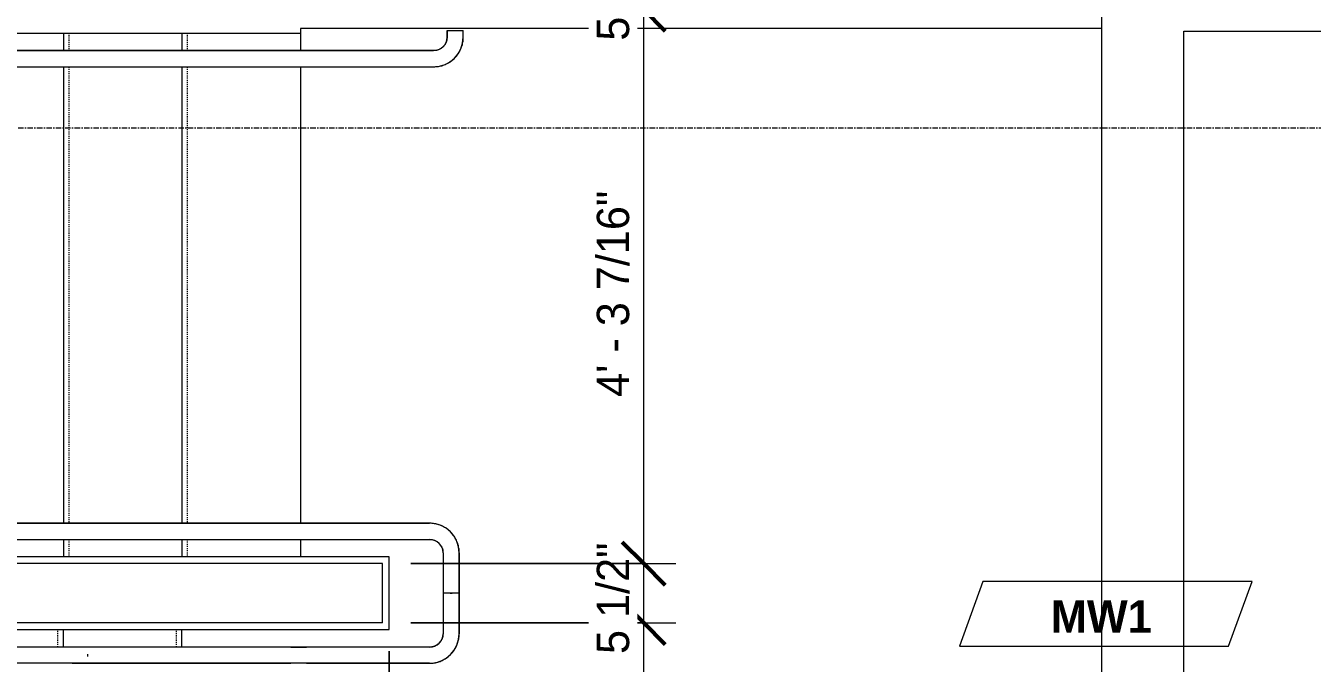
# Model space of a CAD drawing. Header units: inches. Extents: x -4058 to -1781, y 9814 to 12264.
# Drawn here: x -3686.8 to -3567.4, y 11485.5 to 11544.7 of the extents above; entities that cross this region are included whole.
import ezdxf

# ---------------------------------------------------------------- set-up
doc = ezdxf.new("R2010")
doc.units = ezdxf.units.IN
doc.header["$MEASUREMENT"] = 0
doc.linetypes.add('Grid Line 1_2_', pattern=[0.875, 0.5, -0.125, 0.125, -0.125])
doc.linetypes.add('Overhead 1_16_', pattern=[0.101562, 0.0625, -0.039062])
for name, color, linetype, lineweight in [('0-1', 7, 'Continuous', 5), ('0-3', 8, 'Continuous', 9), ('A-ANNO-DIMS', 211, 'Continuous', 9), ('A-ANNO-DIMS-32', 211, 'Continuous', 9), ('A-FLOR-1', 7, 'Continuous', 9), ('A-FLOR-HRAL-1', 7, 'Continuous', 9), ('A-WALL-1', 7, 'Continuous', 9), ('A-WALL-IDEN', 211, 'Continuous', 9), ('I-WALL-3', 7, 'Continuous', 9), ('S-FNDN-1', 7, 'Continuous', 9), ('S-GRID-1', 1, 'Grid Line 1_2_', 9), ('S-STRS-1', 7, 'Continuous', 9), ('S-STRS-2', 7, 'Overhead 1_16_', 9)]:
    doc.layers.add(name, color=color, linetype=linetype, lineweight=lineweight)
doc.styles.add('Century Gothic', font='ufonts.com_century-gothic.ttf', dxfattribs={"height": 3})
doc.styles.add('Century Gothic_B', font='GOTHICB.TTF', dxfattribs={"height": 3})
doc.dimstyles.new('THE_DIMENSION_STRING_4', dxfattribs={"dimscale": 12, "dimtxt": 3.132505, "dimasz": 0.333333, "dimexe": 0.25, "dimexo": 0.166667, "dimgap": 0.041667, "dimtad": 1, "dimdec": 4, "dimrnd": 0.0625, "dimzin": 3, "dimdsep": 46, "dimlunit": 4, "dimtxsty": 'Century Gothic', "dimblk1": 'OBLIQUE', "dimblk2": 'OBLIQUE', "dimsah": 1, "dimcen": 0.09, "dimdle": 0.25, "dimazin": 0, "dimtfac": 1, "dimtdec": 4, "dimtix": 1, "dimtmove": 0, "dimatfit": 3, "dimfxl": 1, "dimtvp": 1, "dimtfill": 1, "dimfrac": 2, "dimtolj": 1, "dimtzin": 0, "dimarcsym": 2})

# ---------------------------------------------------------------- blocks, each defined once
blk = doc.blocks.new('Top Rail Type - Top Rail_Internal_-2687276-UNIT PLANS - 2ND FLOOR')
at = {"layer": 'A-FLOR-HRAL-1'}
for p, q in [((-3661.41, 11498.5), (-3759.93, 11498.5)), ((-3649.32, 11498.5), (-3660.76, 11498.5)), ((-3759.93, 11497), (-3661.41, 11497)), ((-3660.76, 11497), (-3649.32, 11497)), ((-3648.07, 11495.75), (-3648.07, 11492)), ((-3646.57, 11492), (-3646.57, 11495.75)), ((-3647.23, 11492), (-3647.42, 11492))]:
    blk.add_line(p, q, dxfattribs=at)
at = {"layer": 'A-FLOR-HRAL-1', "flags": 128}
for points in [[(-3660.76, 11498.5), (-3660.81, 11498.5), (-3660.86, 11498.5), (-3660.91, 11498.5), (-3660.96, 11498.5), (-3661.01, 11498.5), (-3661.06, 11498.5), (-3661.1, 11498.5), (-3661.15, 11498.5), (-3661.2, 11498.5), (-3661.25, 11498.5), (-3661.29, 11498.5), (-3661.34, 11498.5), (-3661.38, 11498.5), (-3661.41, 11498.5)], [(-3646.57, 11495.75), (-3646.58, 11495.86), (-3646.58, 11495.97), (-3646.59, 11496.08), (-3646.61, 11496.19), (-3646.63, 11496.3), (-3646.65, 11496.41), (-3646.68, 11496.51), (-3646.71, 11496.62), (-3646.75, 11496.72), (-3646.79, 11496.82), (-3646.84, 11496.92), (-3646.88, 11497.02), (-3646.94, 11497.12), (-3646.99, 11497.21), (-3647.05, 11497.3), (-3647.12, 11497.39), (-3647.19, 11497.48), (-3647.26, 11497.57), (-3647.33, 11497.65), (-3647.41, 11497.72), (-3647.49, 11497.8), (-3647.57, 11497.87), (-3647.66, 11497.94), (-3647.75, 11498), (-3647.84, 11498.07), (-3647.93, 11498.12), (-3648.03, 11498.18), (-3648.13, 11498.23), (-3648.23, 11498.27), (-3648.33, 11498.32), (-3648.43, 11498.35), (-3648.54, 11498.39), (-3648.64, 11498.42), (-3648.75, 11498.44), (-3648.86, 11498.46), (-3648.97, 11498.48), (-3649.07, 11498.49), (-3649.18, 11498.5), (-3649.29, 11498.5), (-3649.32, 11498.5)], [(-3661.41, 11497), (-3661.37, 11497), (-3661.33, 11497), (-3661.28, 11497), (-3661.23, 11497), (-3661.19, 11497), (-3661.14, 11497), (-3661.09, 11497), (-3661.04, 11497), (-3661, 11497), (-3660.95, 11497), (-3660.9, 11497), (-3660.85, 11497), (-3660.8, 11497), (-3660.76, 11497)], [(-3649.32, 11497), (-3649.27, 11497), (-3649.22, 11497), (-3649.17, 11496.99), (-3649.12, 11496.99), (-3649.08, 11496.98), (-3649.03, 11496.97), (-3648.98, 11496.95), (-3648.93, 11496.94), (-3648.88, 11496.92), (-3648.84, 11496.9), (-3648.79, 11496.88), (-3648.75, 11496.86), (-3648.7, 11496.84), (-3648.66, 11496.81), (-3648.62, 11496.78), (-3648.58, 11496.75), (-3648.54, 11496.72), (-3648.5, 11496.69), (-3648.46, 11496.66), (-3648.43, 11496.62), (-3648.39, 11496.59), (-3648.36, 11496.55), (-3648.33, 11496.51), (-3648.3, 11496.47), (-3648.27, 11496.43), (-3648.25, 11496.38), (-3648.22, 11496.34), (-3648.2, 11496.3), (-3648.18, 11496.25), (-3648.16, 11496.2), (-3648.14, 11496.16), (-3648.13, 11496.11), (-3648.11, 11496.06), (-3648.1, 11496.01), (-3648.09, 11495.96), (-3648.08, 11495.91), (-3648.08, 11495.87), (-3648.08, 11495.82), (-3648.07, 11495.77), (-3648.07, 11495.75)]]:
    blk.add_lwpolyline(points, dxfattribs=at)
blk = doc.blocks.new('Top Rail Type - Top Rail_Internal_-V3-UNIT PLANS - 2ND FLOOR')
at = {"layer": 'A-FLOR-HRAL-1'}
for p, q in [((-3771.32, 11498.5), (-3661.81, 11498.5)), ((-3661.81, 11498.5), (-3660.76, 11498.5)), ((-3660.76, 11498.5), (-3649.32, 11498.5)), ((-3771.32, 11497), (-3661.81, 11497)), ((-3661.81, 11497), (-3660.76, 11497)), ((-3660.76, 11497), (-3649.32, 11497)), ((-3648.07, 11495.75), (-3648.07, 11492)), ((-3646.57, 11495.75), (-3646.57, 11492)), ((-3646.57, 11492), (-3648.07, 11492))]:
    blk.add_line(p, q, dxfattribs=at)
for radius in [2.75, 1.25]:
    blk.add_arc((-3649.32, 11495.75), radius, 0, 90, dxfattribs=at)
blk = doc.blocks.new('Top Rail Type - Top Rail_Internal_-2687278-UNIT PLANS - 2ND FLOOR')
at = {"layer": 'A-FLOR-HRAL-1'}
for p, q in [((-3648.07, 11492), (-3648.07, 11488.25)), ((-3647.42, 11492), (-3647.23, 11492)), ((-3646.57, 11488.25), (-3646.57, 11492)), ((-3662.19, 11487), (-3682.49, 11487)), ((-3649.32, 11487), (-3660.76, 11487)), ((-3682.49, 11485.5), (-3662.19, 11485.5)), ((-3660.76, 11485.5), (-3649.32, 11485.5))]:
    blk.add_line(p, q, dxfattribs=at)
at = {"layer": 'A-FLOR-HRAL-1', "flags": 128}
for points in [[(-3649.32, 11485.5), (-3649.21, 11485.5), (-3649.1, 11485.51), (-3648.99, 11485.52), (-3648.89, 11485.54), (-3648.78, 11485.56), (-3648.67, 11485.58), (-3648.56, 11485.61), (-3648.46, 11485.64), (-3648.35, 11485.68), (-3648.25, 11485.72), (-3648.15, 11485.76), (-3648.05, 11485.81), (-3647.96, 11485.87), (-3647.86, 11485.92), (-3647.77, 11485.98), (-3647.68, 11486.05), (-3647.59, 11486.11), (-3647.51, 11486.18), (-3647.43, 11486.26), (-3647.35, 11486.34), (-3647.28, 11486.42), (-3647.2, 11486.5), (-3647.14, 11486.59), (-3647.07, 11486.67), (-3647.01, 11486.77), (-3646.95, 11486.86), (-3646.9, 11486.96), (-3646.85, 11487.05), (-3646.8, 11487.15), (-3646.76, 11487.26), (-3646.72, 11487.36), (-3646.69, 11487.46), (-3646.66, 11487.57), (-3646.63, 11487.68), (-3646.61, 11487.78), (-3646.6, 11487.89), (-3646.59, 11488), (-3646.58, 11488.11), (-3646.57, 11488.22), (-3646.57, 11488.25)], [(-3648.07, 11488.25), (-3648.07, 11488.2), (-3648.08, 11488.15), (-3648.08, 11488.1), (-3648.09, 11488.05), (-3648.1, 11488), (-3648.11, 11487.95), (-3648.12, 11487.91), (-3648.14, 11487.86), (-3648.15, 11487.81), (-3648.17, 11487.77), (-3648.19, 11487.72), (-3648.21, 11487.67), (-3648.24, 11487.63), (-3648.26, 11487.59), (-3648.29, 11487.55), (-3648.32, 11487.51), (-3648.35, 11487.47), (-3648.38, 11487.43), (-3648.42, 11487.39), (-3648.45, 11487.36), (-3648.49, 11487.32), (-3648.53, 11487.29), (-3648.57, 11487.26), (-3648.61, 11487.23), (-3648.65, 11487.2), (-3648.69, 11487.17), (-3648.73, 11487.15), (-3648.78, 11487.13), (-3648.82, 11487.11), (-3648.87, 11487.09), (-3648.92, 11487.07), (-3648.97, 11487.05), (-3649.01, 11487.04), (-3649.06, 11487.03), (-3649.11, 11487.02), (-3649.16, 11487.01), (-3649.21, 11487.01), (-3649.26, 11487), (-3649.31, 11487), (-3649.32, 11487)], [(-3681.06, 11486.14), (-3681.05, 11486.17), (-3681.05, 11486.33), (-3681.06, 11486.36)], [(-3662.19, 11487), (-3662.1, 11487), (-3662, 11487), (-3661.9, 11487), (-3661.8, 11487), (-3661.7, 11487), (-3661.59, 11487), (-3661.49, 11487), (-3661.38, 11487), (-3661.27, 11487), (-3661.16, 11487), (-3661.06, 11487), (-3660.95, 11487), (-3660.84, 11487), (-3660.76, 11487)], [(-3660.76, 11485.5), (-3660.87, 11485.5), (-3660.98, 11485.5), (-3661.09, 11485.5), (-3661.2, 11485.5), (-3661.31, 11485.5), (-3661.42, 11485.5), (-3661.52, 11485.5), (-3661.63, 11485.5), (-3661.73, 11485.5), (-3661.83, 11485.5), (-3661.93, 11485.5), (-3662.03, 11485.5), (-3662.13, 11485.5), (-3662.19, 11485.5)]]:
    blk.add_lwpolyline(points, dxfattribs=at)
blk = doc.blocks.new('Top Rail Type - Top Rail_Internal_-V8-UNIT PLANS - 2ND FLOOR')
at = {"layer": 'A-FLOR-HRAL-1'}
for p, q in [((-3646.57, 11492), (-3648.07, 11492)), ((-3648.07, 11492), (-3648.07, 11488.25)), ((-3646.57, 11492), (-3646.57, 11488.25)), ((-3748.9, 11487), (-3748.2, 11485.5)), ((-3661.8, 11487), (-3748.9, 11487)), ((-3660.76, 11487), (-3661.8, 11487)), ((-3649.32, 11487), (-3660.76, 11487)), ((-3661.8, 11485.5), (-3748.2, 11485.5)), ((-3660.76, 11485.5), (-3661.8, 11485.5)), ((-3649.32, 11485.5), (-3660.76, 11485.5))]:
    blk.add_line(p, q, dxfattribs=at)
for radius in [1.25, 2.75]:
    blk.add_arc((-3649.32, 11488.25), radius, 270, 0, dxfattribs=at)
blk = doc.blocks.new('Top Rail Type - Top Rail_Internal_-2658768-UNIT PLANS - 2ND FLOOR')
at = {"layer": 'A-FLOR-HRAL-1'}
for p, q in [((-3647.7, 11544.25), (-3647.7, 11543.63)), ((-3647.04, 11544.25), (-3646.86, 11544.25)), ((-3646.2, 11543.63), (-3646.2, 11544.25)), ((-3661.41, 11542.38), (-3770.45, 11542.38)), ((-3648.95, 11542.38), (-3660.76, 11542.38)), ((-3770.45, 11540.88), (-3661.41, 11540.88)), ((-3660.76, 11540.88), (-3648.95, 11540.88))]:
    blk.add_line(p, q, dxfattribs=at)
at = {"layer": 'A-FLOR-HRAL-1', "flags": 128}
for points in [[(-3648.95, 11540.88), (-3648.84, 11540.88), (-3648.73, 11540.89), (-3648.62, 11540.9), (-3648.51, 11540.91), (-3648.4, 11540.93), (-3648.3, 11540.96), (-3648.19, 11540.98), (-3648.08, 11541.02), (-3647.98, 11541.05), (-3647.88, 11541.09), (-3647.78, 11541.14), (-3647.68, 11541.19), (-3647.58, 11541.24), (-3647.49, 11541.3), (-3647.4, 11541.36), (-3647.31, 11541.42), (-3647.22, 11541.49), (-3647.14, 11541.56), (-3647.05, 11541.63), (-3646.98, 11541.71), (-3646.9, 11541.79), (-3646.83, 11541.87), (-3646.76, 11541.96), (-3646.7, 11542.05), (-3646.63, 11542.14), (-3646.58, 11542.23), (-3646.52, 11542.33), (-3646.47, 11542.43), (-3646.43, 11542.53), (-3646.39, 11542.63), (-3646.35, 11542.73), (-3646.31, 11542.84), (-3646.28, 11542.94), (-3646.26, 11543.05), (-3646.24, 11543.16), (-3646.22, 11543.27), (-3646.21, 11543.38), (-3646.2, 11543.49), (-3646.2, 11543.6), (-3646.2, 11543.63)], [(-3647.7, 11543.63), (-3647.7, 11543.58), (-3647.7, 11543.53), (-3647.71, 11543.48), (-3647.71, 11543.43), (-3647.72, 11543.38), (-3647.73, 11543.33), (-3647.75, 11543.28), (-3647.76, 11543.23), (-3647.78, 11543.19), (-3647.8, 11543.14), (-3647.82, 11543.09), (-3647.84, 11543.05), (-3647.86, 11543.01), (-3647.89, 11542.96), (-3647.92, 11542.92), (-3647.95, 11542.88), (-3647.98, 11542.84), (-3648.01, 11542.8), (-3648.04, 11542.77), (-3648.08, 11542.73), (-3648.11, 11542.7), (-3648.15, 11542.66), (-3648.19, 11542.63), (-3648.23, 11542.6), (-3648.27, 11542.58), (-3648.32, 11542.55), (-3648.36, 11542.52), (-3648.4, 11542.5), (-3648.45, 11542.48), (-3648.5, 11542.46), (-3648.54, 11542.44), (-3648.59, 11542.43), (-3648.64, 11542.42), (-3648.69, 11542.4), (-3648.74, 11542.4), (-3648.79, 11542.39), (-3648.84, 11542.38), (-3648.89, 11542.38), (-3648.94, 11542.38), (-3648.95, 11542.38)], [(-3660.76, 11542.38), (-3660.81, 11542.38), (-3660.86, 11542.38), (-3660.91, 11542.38), (-3660.96, 11542.38), (-3661.01, 11542.38), (-3661.06, 11542.38), (-3661.1, 11542.38), (-3661.15, 11542.38), (-3661.2, 11542.38), (-3661.25, 11542.38), (-3661.29, 11542.38), (-3661.34, 11542.38), (-3661.38, 11542.38), (-3661.41, 11542.38)], [(-3661.41, 11540.88), (-3661.37, 11540.88), (-3661.33, 11540.88), (-3661.28, 11540.88), (-3661.23, 11540.88), (-3661.19, 11540.88), (-3661.14, 11540.88), (-3661.09, 11540.88), (-3661.04, 11540.88), (-3661, 11540.88), (-3660.95, 11540.88), (-3660.9, 11540.88), (-3660.85, 11540.88), (-3660.8, 11540.88), (-3660.76, 11540.88)]]:
    blk.add_lwpolyline(points, dxfattribs=at)
blk = doc.blocks.new('Top Rail Type - Top Rail_Internal_-V12-UNIT PLANS - 2ND FLOOR')
at = {"layer": 'A-FLOR-HRAL-1'}
for p, q in [((-3647.7, 11544.25), (-3646.2, 11544.25)), ((-3647.7, 11543.63), (-3647.7, 11544.25)), ((-3646.2, 11543.63), (-3646.2, 11544.25)), ((-3770.84, 11542.38), (-3661.81, 11542.38)), ((-3661.81, 11542.38), (-3660.76, 11542.38)), ((-3660.76, 11542.38), (-3648.95, 11542.38)), ((-3770.84, 11540.88), (-3661.81, 11540.88)), ((-3661.81, 11540.88), (-3660.76, 11540.88)), ((-3660.76, 11540.88), (-3648.95, 11540.88))]:
    blk.add_line(p, q, dxfattribs=at)
for radius in [2.75, 1.25]:
    blk.add_arc((-3648.95, 11543.63), radius, 270, 360, dxfattribs=at)
blk = doc.blocks.new('CTR - 1st Phase -Stairs _ Elevators_rvt-1-UNIT PLANS - 2ND FLOOR')
at = {"layer": 'A-FLOR-1'}
for p, q in [((-3586.95, 11544.44), (-3661.32, 11544.44)), ((-3661.32, 11544.44), (-3661.32, 11542.38)), ((-3661.32, 11540.88), (-3661.32, 11498.5)), ((-3661.32, 11497), (-3661.32, 11495.38))]:
    blk.add_line(p, q, dxfattribs=at)
at = {"layer": 'A-WALL-1'}
for p, q in [((-3653.7, 11494.75), (-3770.7, 11494.75)), ((-3653.7, 11489.25), (-3653.7, 11494.75)), ((-3653.7, 11489.25), (-3770.7, 11489.25))]:
    blk.add_line(p, q, dxfattribs=at)
at = {"layer": 'I-WALL-3'}
for p, q in [((-3653.07, 11495.38), (-3771.32, 11495.38)), ((-3653.07, 11494.75), (-3653.07, 11495.38)), ((-3653.07, 11489.25), (-3653.07, 11494.75)), ((-3749.32, 11488.63), (-3653.07, 11488.63)), ((-3653.07, 11488.63), (-3653.07, 11489.25))]:
    blk.add_line(p, q, dxfattribs=at)
at = {"layer": 'S-STRS-1'}
for p, q in [((-3694.32, 11544), (-3683.32, 11544)), ((-3683.32, 11544), (-3672.32, 11544)), ((-3683.32, 11544), (-3683.32, 11542.38)), ((-3672.32, 11544), (-3661.32, 11544)), ((-3672.32, 11544), (-3672.32, 11542.38)), ((-3661.32, 11544), (-3661.32, 11542.38)), ((-3683.32, 11540.88), (-3683.32, 11498.5)), ((-3672.32, 11540.88), (-3672.32, 11498.5)), ((-3661.32, 11540.88), (-3661.32, 11498.5)), ((-3683.32, 11497), (-3683.32, 11495.38)), ((-3672.32, 11497), (-3672.32, 11495.38)), ((-3661.32, 11497), (-3661.32, 11495.38)), ((-3683.32, 11487), (-3683.32, 11488.63)), ((-3672.32, 11487), (-3672.32, 11488.63))]:
    blk.add_line(p, q, dxfattribs=at)
at = {"layer": 'S-STRS-2'}
for p, q in [((-3682.82, 11544), (-3682.82, 11542.38)), ((-3671.82, 11544), (-3671.82, 11542.38)), ((-3682.82, 11540.88), (-3682.82, 11498.5)), ((-3671.82, 11540.88), (-3671.82, 11498.5)), ((-3682.82, 11497), (-3682.82, 11495.38)), ((-3671.82, 11497), (-3671.82, 11495.38)), ((-3683.82, 11487), (-3683.82, 11488.63)), ((-3672.82, 11487), (-3672.82, 11488.63))]:
    blk.add_line(p, q, dxfattribs=at)
at = {"layer": '0-3'}
for name in ['Top Rail Type - Top Rail_Internal_-2658768-UNIT PLANS - 2ND FLOOR', 'Top Rail Type - Top Rail_Internal_-V12-UNIT PLANS - 2ND FLOOR', 'Top Rail Type - Top Rail_Internal_-2687276-UNIT PLANS - 2ND FLOOR', 'Top Rail Type - Top Rail_Internal_-V3-UNIT PLANS - 2ND FLOOR', 'Top Rail Type - Top Rail_Internal_-V8-UNIT PLANS - 2ND FLOOR', 'Top Rail Type - Top Rail_Internal_-2687278-UNIT PLANS - 2ND FLOOR']:
    blk.add_blockref(name, (0, 0), dxfattribs=at)
blk = doc.blocks.new('CTR - 1st Phase - Structure_rvt-1-UNIT PLANS - 2ND FLOOR')
at = {"layer": 'A-WALL-1'}
for p, q in [((-3495.32, 11551.81), (-3586.95, 11551.81)), ((-3586.95, 11551.81), (-3586.95, 11544.19)), ((-3586.95, 11544.19), (-3586.95, 11432.19)), ((-3579.32, 11439.81), (-3579.32, 11544.19)), ((-3579.32, 11544.19), (-3495.32, 11544.19)), ((-3495.32, 11439.81), (-3579.32, 11439.81)), ((-3586.95, 11432.19), (-3579.32, 11432.19)), ((-3579.32, 11432.19), (-3495.32, 11432.19))]:
    blk.add_line(p, q, dxfattribs=at)
at = {"layer": 'S-FNDN-1'}
for p, q in [((-3485.7, 11551.81), (-3495.32, 11551.81)), ((-3485.7, 11497.81), (-3485.7, 11551.81)), ((-3495.32, 11544.19), (-3495.32, 11497.81)), ((-3495.32, 11497.81), (-3485.7, 11497.81)), ((-3485.7, 11439.81), (-3495.32, 11439.81)), ((-3485.7, 11432.19), (-3485.7, 11439.81)), ((-3495.32, 11432.19), (-3485.7, 11432.19))]:
    blk.add_line(p, q, dxfattribs=at)
blk = doc.blocks.new('Wall Tag - Arch Wall-3956453-UNIT PLANS - 2ND FLOOR')
at = {"layer": 'A-WALL-IDEN'}
for p, q in [((-0.3561, 0.0937), (-0.4244, -0.0937)), ((0.4244, 0.0937), (-0.3561, 0.0937)), ((0.3561, -0.0937), (0.4244, 0.0937)), ((-0.4244, -0.0937), (0.3561, -0.0937))]:
    blk.add_line(p, q, dxfattribs=at)
blk = doc.blocks.new('DIMBLOCK967-UNIT PLANS - 2ND FLOOR')
at = {"layer": 'A-ANNO-DIMS-32'}
for p, q in [((-3771.32, 11486.63), (-3771.32, 11476.13)), ((-3771.32, 11479.13), (-3771.32, 11486.63)), ((-3653.07, 11486.63), (-3653.07, 11476.13)), ((-3653.07, 11479.13), (-3653.07, 11486.63)), ((-3771.32, 11479.13), (-3653.07, 11479.13))]:
    blk.add_line(p, q, dxfattribs=at)
at = {"layer": 'A-ANNO-DIMS-32', "lineweight": 50}
for p, q in [((-3771.32, 11479.13), (-3769.32, 11481.13)), ((-3653.07, 11479.13), (-3651.07, 11481.13)), ((-3771.32, 11479.13), (-3773.32, 11477.13)), ((-3653.07, 11479.13), (-3655.07, 11477.13))]:
    blk.add_line(p, q, dxfattribs=at)
at = {"layer": 'A-ANNO-DIMS-32', "color": 0, "insert": (-3722.44, 11483.48), "char_height": 3, "width": 24.5827, "attachment_point": 1, "line_spacing_factor": 0.984502, "style": 'Century Gothic', "bg_fill": 3, "box_fill_scale": 1.25, "bg_fill_color": 256, "bg_fill_true_color": 13158600, "bg_fill_transparency": 0}
blk.add_mtext('9\' - 10 1/4"', dxfattribs=at)
blk = doc.blocks.new('_Oblique')
at = {"color": 0, "linetype": 'ByBlock', "lineweight": -2}
blk.add_line((-0.5, -0.5), (0.5, 0.5), dxfattribs=at)
blk = doc.blocks.new('DIMBLOCK968-UNIT PLANS - 2ND FLOOR')
at = {"layer": 'A-ANNO-DIMS-32'}
for p, q in [((-3653.07, 11486.63), (-3653.07, 11476.13)), ((-3653.07, 11479.13), (-3653.07, 11486.63)), ((-3586.95, 11479.96), (-3586.95, 11476.13)), ((-3586.95, 11479.13), (-3586.95, 11479.96)), ((-3653.07, 11479.13), (-3586.95, 11479.13))]:
    blk.add_line(p, q, dxfattribs=at)
at = {"layer": 'A-ANNO-DIMS-32', "lineweight": 50}
for p, q in [((-3653.07, 11479.13), (-3651.07, 11481.13)), ((-3586.95, 11479.13), (-3584.95, 11481.13)), ((-3653.07, 11479.13), (-3655.07, 11477.13)), ((-3586.95, 11479.13), (-3588.95, 11477.13))]:
    blk.add_line(p, q, dxfattribs=at)
at = {"layer": 'A-ANNO-DIMS-32', "color": 0, "insert": (-3629.09, 11483.48), "char_height": 3, "width": 21.7784, "attachment_point": 1, "line_spacing_factor": 0.984502, "style": 'Century Gothic', "bg_fill": 3, "box_fill_scale": 1.25, "bg_fill_color": 256, "bg_fill_true_color": 13158600, "bg_fill_transparency": 0}
blk.add_mtext('5\' - 6 1/8"', dxfattribs=at)
blk = doc.blocks.new('DIMBLOCK977-UNIT PLANS - 2ND FLOOR')
at = {"layer": 'A-ANNO-DIMS-32', "lineweight": 50}
for p, q in [((-3629.45, 11489.25), (-3631.45, 11491.25)), ((-3629.45, 11489.25), (-3627.45, 11487.25)), ((-3629.45, 11437.81), (-3631.45, 11439.81)), ((-3629.45, 11437.81), (-3627.45, 11435.81))]:
    blk.add_line(p, q, dxfattribs=at)
at = {"layer": 'A-ANNO-DIMS-32'}
for p, q in [((-3651.07, 11489.25), (-3626.45, 11489.25)), ((-3629.45, 11489.25), (-3651.07, 11489.25)), ((-3629.45, 11437.81), (-3629.45, 11489.25)), ((-3630.28, 11437.81), (-3626.45, 11437.81)), ((-3629.45, 11437.81), (-3630.28, 11437.81))]:
    blk.add_line(p, q, dxfattribs=at)
at = {"layer": 'A-ANNO-DIMS-32', "color": 0, "insert": (-3633.8, 11453.29), "char_height": 3, "width": 24.5827, "attachment_point": 1, "rotation": 90, "line_spacing_factor": 0.984502, "style": 'Century Gothic', "bg_fill": 3, "box_fill_scale": 1.25, "bg_fill_color": 256, "bg_fill_true_color": 13158600, "bg_fill_transparency": 0}
blk.add_mtext('4\' - 3 7/16"', dxfattribs=at)
blk = doc.blocks.new('DIMBLOCK978-UNIT PLANS - 2ND FLOOR')
at = {"layer": 'A-ANNO-DIMS-32', "lineweight": 50}
for p, q in [((-3629.45, 11494.75), (-3631.45, 11496.75)), ((-3629.45, 11494.75), (-3627.45, 11492.75)), ((-3629.45, 11489.25), (-3631.45, 11491.25)), ((-3629.45, 11489.25), (-3627.45, 11487.25))]:
    blk.add_line(p, q, dxfattribs=at)
at = {"layer": 'A-ANNO-DIMS-32'}
for p, q in [((-3651.07, 11494.75), (-3626.45, 11494.75)), ((-3629.45, 11494.75), (-3651.07, 11494.75)), ((-3629.45, 11489.25), (-3629.45, 11494.75)), ((-3651.07, 11489.25), (-3626.45, 11489.25)), ((-3629.45, 11489.25), (-3651.07, 11489.25))]:
    blk.add_line(p, q, dxfattribs=at)
at = {"layer": 'A-ANNO-DIMS-32', "color": 0, "insert": (-3633.8, 11486.36), "char_height": 3, "width": 13.5444, "attachment_point": 1, "rotation": 90, "line_spacing_factor": 0.984502, "style": 'Century Gothic', "bg_fill": 3, "box_fill_scale": 1.25, "bg_fill_color": 256, "bg_fill_true_color": 13158600, "bg_fill_transparency": 0}
blk.add_mtext('5 1/2"', dxfattribs=at)
blk = doc.blocks.new('DIMBLOCK979-UNIT PLANS - 2ND FLOOR')
at = {"layer": 'A-ANNO-DIMS-32', "lineweight": 50}
for p, q in [((-3629.45, 11546.19), (-3631.45, 11548.19)), ((-3629.45, 11546.19), (-3627.45, 11544.19)), ((-3629.45, 11494.75), (-3631.45, 11496.75)), ((-3629.45, 11494.75), (-3627.45, 11492.75))]:
    blk.add_line(p, q, dxfattribs=at)
at = {"layer": 'A-ANNO-DIMS-32'}
for p, q in [((-3630.28, 11546.19), (-3626.45, 11546.19)), ((-3629.45, 11546.19), (-3630.28, 11546.19)), ((-3629.45, 11494.75), (-3629.45, 11546.19)), ((-3651.07, 11494.75), (-3626.45, 11494.75)), ((-3629.45, 11494.75), (-3651.07, 11494.75))]:
    blk.add_line(p, q, dxfattribs=at)
at = {"layer": 'A-ANNO-DIMS-32', "color": 0, "insert": (-3633.8, 11510.23), "char_height": 3, "width": 24.5827, "attachment_point": 1, "rotation": 90, "line_spacing_factor": 0.984502, "style": 'Century Gothic', "bg_fill": 3, "box_fill_scale": 1.25, "bg_fill_color": 256, "bg_fill_true_color": 13158600, "bg_fill_transparency": 0}
blk.add_mtext('4\' - 3 7/16"', dxfattribs=at)
blk = doc.blocks.new('DIMBLOCK980-UNIT PLANS - 2ND FLOOR')
at = {"layer": 'A-ANNO-DIMS-32'}
for p, q in [((-3629.45, 11546.19), (-3629.45, 11554.69)), ((-3630.28, 11551.69), (-3626.45, 11551.69)), ((-3629.45, 11551.69), (-3630.28, 11551.69)), ((-3630.28, 11546.19), (-3626.45, 11546.19)), ((-3629.45, 11546.19), (-3630.28, 11546.19))]:
    blk.add_line(p, q, dxfattribs=at)
at = {"layer": 'A-ANNO-DIMS-32', "lineweight": 50}
for p, q in [((-3629.45, 11551.69), (-3631.45, 11553.69)), ((-3629.45, 11551.69), (-3627.45, 11549.69)), ((-3629.45, 11546.19), (-3631.45, 11548.19)), ((-3629.45, 11546.19), (-3627.45, 11544.19))]:
    blk.add_line(p, q, dxfattribs=at)
at = {"layer": 'A-ANNO-DIMS-32', "color": 0, "insert": (-3633.8, 11543.3), "char_height": 3, "width": 13.5444, "attachment_point": 1, "rotation": 90, "line_spacing_factor": 0.984502, "style": 'Century Gothic', "bg_fill": 3, "box_fill_scale": 1.25, "bg_fill_color": 256, "bg_fill_true_color": 13158600, "bg_fill_transparency": 0}
blk.add_mtext('5 1/2"', dxfattribs=at)

msp = doc.modelspace()

# ---------------------------------------------------------------- block references
at = {"layer": '0-1'}
for name in ['CTR - 1st Phase -Stairs _ Elevators_rvt-1-UNIT PLANS - 2ND FLOOR', 'CTR - 1st Phase - Structure_rvt-1-UNIT PLANS - 2ND FLOOR']:
    msp.add_blockref(name, (0, 0), dxfattribs=at)
at = {"layer": 'A-WALL-IDEN', "xscale": 31.99999999999999, "yscale": 31.99999999999999, "zscale": 31.99999999999999}
msp.add_blockref('Wall Tag - Arch Wall-3956453-UNIT PLANS - 2ND FLOOR', (-3586.55425, 11490.09565), dxfattribs=at)

# ---------------------------------------------------------------- texts
at = {"layer": 'A-WALL-IDEN', "insert": (-3591.64734, 11491.34318), "char_height": 3, "width": 12.221, "attachment_point": 1, "style": 'Century Gothic_B'}
msp.add_mtext('MW1', dxfattribs=at)

# ---------------------------------------------------------------- next in the draw order: dimensions: what is measured, and where the dimension line sits
at = {"layer": 'A-ANNO-DIMS'}
dim = msp.add_linear_dim(base=(-3653.07374, 11479.12977), p1=(-3771.32374, 11488.6269), p2=(-3653.07374, 11488.6269), dimstyle='THE_DIMENSION_STRING_4', override={"dimpost": '<>', "dimfxl": 118.25}, dxfattribs=at)
dim.commit()
dim.dimension.update_dxf_attribs({"geometry": 'DIMBLOCK967-UNIT PLANS - 2ND FLOOR', "text_midpoint": (-3712.19874, 11481.37144)})

# ---------------------------------------------------------------- next in the draw order: dimensions: what is measured, and where the dimension line sits
dim = msp.add_linear_dim(base=(-3586.94874, 11479.12977), p1=(-3653.07374, 11488.6269), p2=(-3586.94874, 11481.9582), dimstyle='THE_DIMENSION_STRING_4', override={"dimpost": '<>', "dimfxl": 66.460418}, dxfattribs=at)
dim.commit()
dim.dimension.update_dxf_attribs({"geometry": 'DIMBLOCK968-UNIT PLANS - 2ND FLOOR', "text_midpoint": (-3620.01124, 11481.37144)})

# ---------------------------------------------------------------- next in the draw order: dimensions: what is measured, and where the dimension line sits
dim = msp.add_linear_dim(base=(-3629.45378, 11489.2519), p1=(-3632.28221, 11437.8144), p2=(-3653.07374, 11489.2519), angle=90, dimstyle='THE_DIMENSION_STRING_4', override={"dimpost": '<>', "dimfxl": 55.480663}, dxfattribs=at)
dim.commit()
dim.dimension.update_dxf_attribs({"geometry": 'DIMBLOCK977-UNIT PLANS - 2ND FLOOR', "text_midpoint": (-3631.69546, 11463.53315)})

# ---------------------------------------------------------------- next in the draw order: dimensions: what is measured, and where the dimension line sits
dim = msp.add_linear_dim(base=(-3629.45378, 11494.7519), p1=(-3653.07374, 11489.2519), p2=(-3653.07374, 11494.7519), angle=90, dimstyle='THE_DIMENSION_STRING_4', override={"dimpost": '<>', "dimfxl": 5.5}, dxfattribs=at)
dim.commit()
dim.dimension.update_dxf_attribs({"geometry": 'DIMBLOCK978-UNIT PLANS - 2ND FLOOR', "text_midpoint": (-3631.69546, 11492.0019)})

# ---------------------------------------------------------------- next in the draw order: dimensions: what is measured, and where the dimension line sits
dim = msp.add_linear_dim(base=(-3629.45378, 11546.1894), p1=(-3653.07374, 11494.7519), p2=(-3632.28221, 11546.1894), angle=90, dimstyle='THE_DIMENSION_STRING_4', override={"dimpost": '<>', "dimfxl": 55.480663}, dxfattribs=at)
dim.commit()
dim.dimension.update_dxf_attribs({"geometry": 'DIMBLOCK979-UNIT PLANS - 2ND FLOOR', "text_midpoint": (-3631.69546, 11520.47065)})

# ---------------------------------------------------------------- next in the draw order: linework, layer by layer
at = {"layer": 'S-GRID-1'}
msp.add_line((-1781.27288, 11535.1894), (-4041.7795, 11535.1894), dxfattribs=at)

# ---------------------------------------------------------------- next in the draw order: dimensions: what is measured, and where the dimension line sits
at = {"layer": 'A-ANNO-DIMS'}
dim = msp.add_linear_dim(base=(-3629.45378, 11551.6894), p1=(-3632.28221, 11546.1894), p2=(-3632.28221, 11551.6894), angle=90, dimstyle='THE_DIMENSION_STRING_4', override={"dimpost": '<>', "dimfxl": 5.5}, dxfattribs=at)
dim.commit()
dim.dimension.update_dxf_attribs({"geometry": 'DIMBLOCK980-UNIT PLANS - 2ND FLOOR', "text_midpoint": (-3631.69546, 11548.9394)})

doc.saveas('drawing.dxf')
